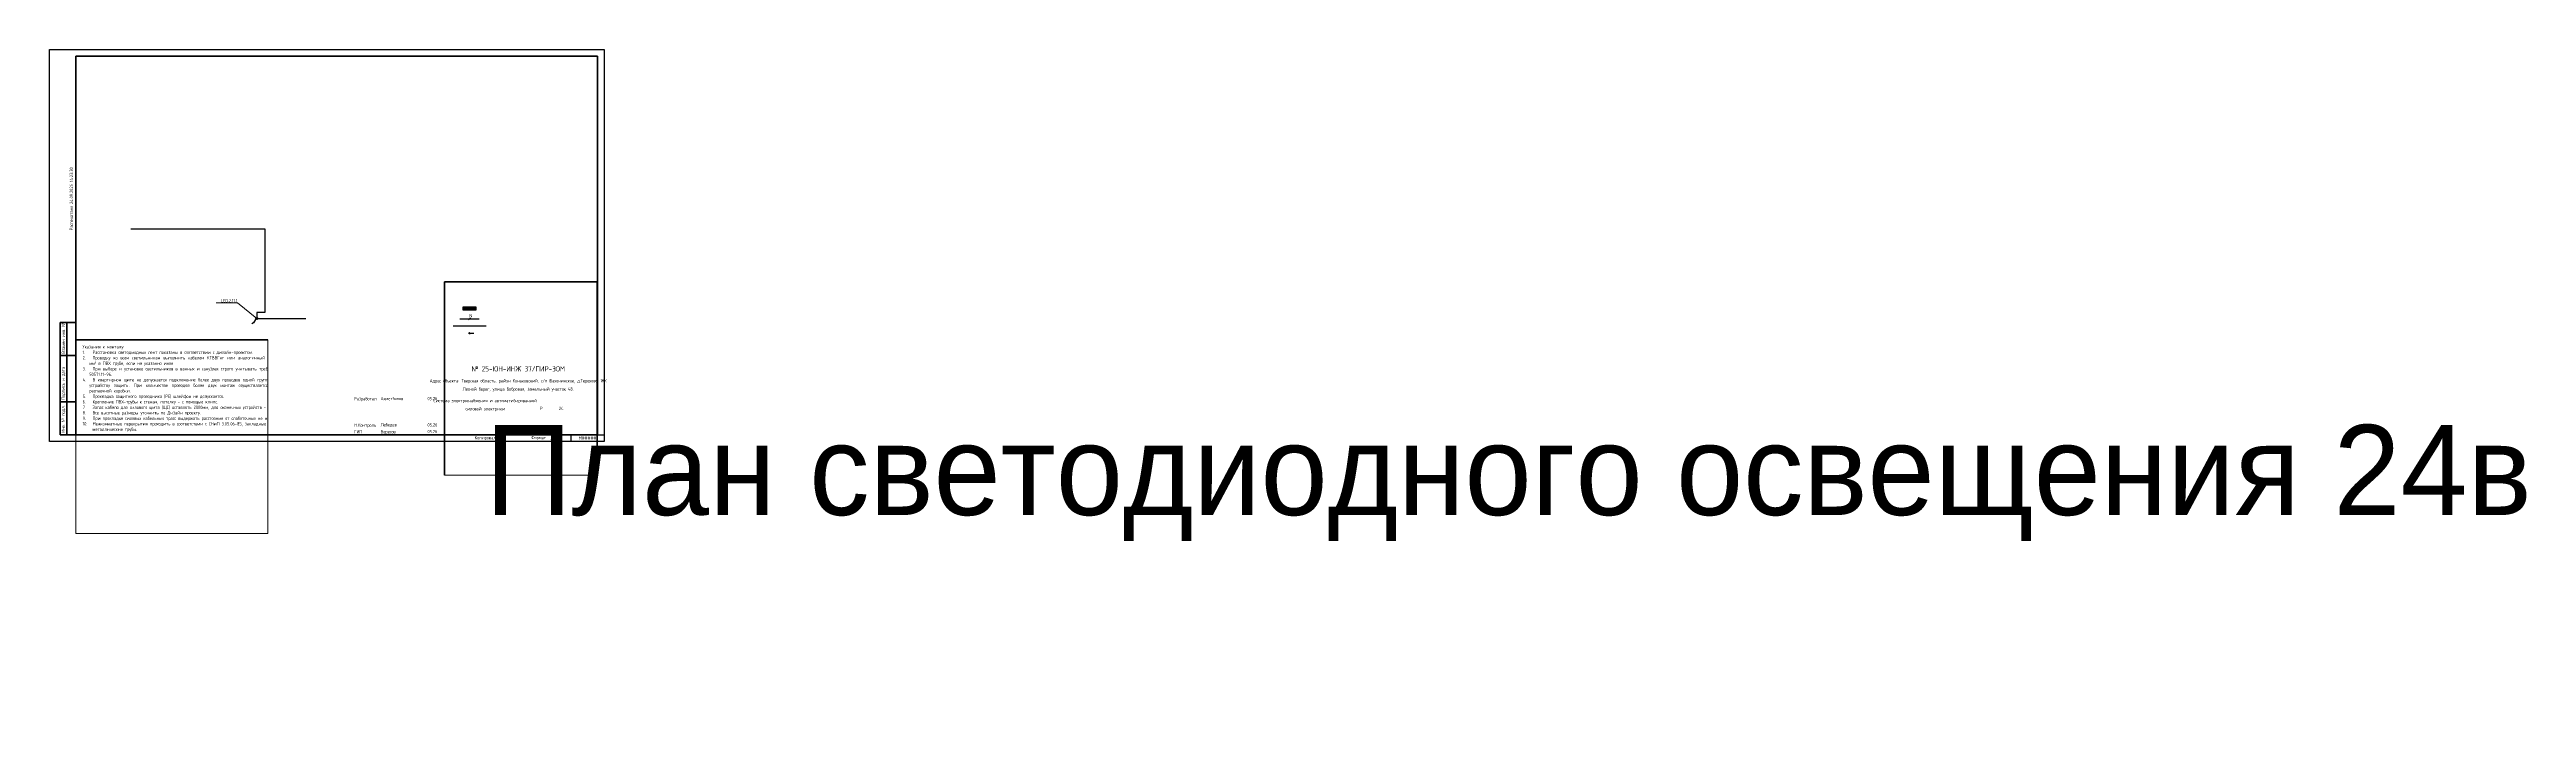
# Paper-space layout 'LED24 (2)' of a CAD drawing. Header units: millimetres. Extents: x 0 to 1876, y -218 to 297.
# The model-space entities are those that its viewports show. They can reach past a viewport. Long polylines and large blocks are cut down to what shows.
import ezdxf
from ezdxf import colors
from ezdxf.entities.mleader import LeaderData, LeaderLine
from ezdxf.enums import TextEntityAlignment as Align
from ezdxf.math import Vec2, Vec3

# ---------------------------------------------------------------- set-up
doc = ezdxf.new("R2018")
doc.units = ezdxf.units.MM
doc.layers.add('0_UNC Defpoints ЭОМ', color=6, linetype='Continuous', plot=False)
for name, color, linetype in [('0_UNC_0 Щит', 1, 'Continuous'), ('0_UNC_10 Доп. Оборудование', 1, 'Continuous'), ('0_UNC_4 LED. Лента', 6, 'зигзаг'), ('0_UNC_4 LED. Оборудование', 1, 'Continuous'), ('0_UNC_4 LED. Трассы', 5, 'Continuous'), ('0_Рамка', 7, 'Continuous')]:
    doc.layers.add(name, color=color, linetype=linetype)
doc.styles.get("Standard").update_dxf_attribs({"font": 'arial.ttf'})
doc.styles.add('Unecom', font='GOST2304A.ttf', dxfattribs={"height": 2.5})
doc.styles.add('СГЕНЕРИР_СТИЛЬ_1', font='')
doc.styles.add('СПДС', font='isocpeur.ttf', dxfattribs={"width": 0.8, "height": 2.5})
doc.styles.get('СГЕНЕРИР_СТИЛЬ_1').set_extended_font_data('Arial Кириллический')
doc.linetypes.add('зигзаг', pattern='A,0.00254,-5.08,[131,ltypeshp.shx,S=5.08,R=0,X=-5.08,Y=0],-10.16,[131,ltypeshp.shx,S=5.08,R=180,X=5.08,Y=0],-5.08', length=20.32254)
pattern_1 = [(0, (-2.5674, 3.856), (0, 6.985), [5.08, -1.905]), (90, (-2.5674, 3.856), (-6.985, 4e-16), [5.08, -1.905])]

# ---------------------------------------------------------------- blocks, each defined once
blk = doc.blocks.new('*U292')
at = {"lineweight": 60, "ltscale": 10}
for p, q in [((20, 292), (415, 292)), ((20, 5), (20, 292)), ((415, 292), (415, 5)), ((8, 90), (20, 90)), ((8, 5), (8, 90)), ((13, 90), (13, 5)), ((20, 90), (20, 5)), ((20, 90), (20, 5)), ((8, 65), (20, 65)), ((8, 30), (20, 30)), ((20, 5), (8, 5)), ((415, 5), (20, 5))]:
    blk.add_line(p, q, dxfattribs=at)
at = {"layer": '0_UNC Defpoints ЭОМ', "ltscale": 10}
blk.add_lwpolyline([(420, 0), (0, 0), (0, 297), (420, 297)], close=True, dxfattribs=at)
at = {"layer": '0_UNC Defpoints ЭОМ', "lineweight": 30}
blk.add_lwpolyline([(395, 5), (420, 5), (420, 0), (395, 0)], close=True, dxfattribs=at)
at = {"char_height": 2.5, "attachment_point": 4, "rotation": 90, "style": 'Unecom'}
for s, insert, width in [('{\\fGOST type A|b0|i1|c204|p34; }Взамен инв. №', (10.5, 65), 25), (' Подпись и дата', (10.5, 30), 35), (' Инв. № подл.', (10.5, 5), 24.419)]:
    blk.add_mtext(s, dxfattribs=dict(at, insert=insert, width=width))
at = {"style": 'Unecom'}
for s, insert, char_height, width, attachment_point, line_spacing_factor in [('№ 25-ЮН-ИНЖ 37/ПИР-ЭОМ', (355, 55), 4, 120, 5, 2), ('Адрес объекта: Тверская область, район Конаковский, с/п Вахонинское, д.Терехово, ЖК Лесной берег, улица Бобровая, земельный участок 48.', (355, 42.5), 2.5, 115, 5, 1.5), ('Разработал', (230.7, 32), 2.5, 20, 4, 2), ('Ахметзянов', (250.8, 32.5), 2.5, 19.921, 4, 2), ('05.26', (290, 32.5), 2.5, 10, 5, 2), ('Система электроснабжения и автоматизированной силовой электрики', (330, 27.5), 2.5, 70, 5, 1.5), ('Р', (372.5, 25), 2.5, 15, 5, 2), ('Н.Контроль', (230.7, 12), 2.5, 20, 4, 2), ('ГИП', (230.7, 7.3), 2.5, 20, 4, 2), ('Лебедев', (250.8, 12.5), 2.5, 19.921, 4, 2), ('Вересов', (250.8, 7), 2.5, 19.921, 4, 2), ('05.26', (290, 12.5), 2.5, 10, 5, 2), ('05.26', (290, 7.5), 2.5, 10, 5, 2)]:
    blk.add_mtext(s, dxfattribs=dict(at, insert=insert, char_height=char_height, width=width, attachment_point=attachment_point, line_spacing_factor=line_spacing_factor))
at = {"char_height": 2.5, "attachment_point": 4, "style": 'Unecom'}
for s, insert, width in [('Формат  ', (364.9, 2.6), 50), ('\\pi1; ', (250, -133.2), 20), ('\\pi1; ', (250, -133.2), 20), ('\\pxi0.4; ', (250, -133.2), 20), ('\\pi1; ', (512.5, -218.3), 20), ('\\pi1; ', (512.5, -218.3), 20), ('\\pxi0.4; ', (512.5, -218.3), 20)]:
    blk.add_mtext(s, dxfattribs=dict(at, insert=insert, width=width))
at = {"style": 'Unecom'}
blk.add_attdef('ЛИСТ_№', text='', height=2.5, dxfattribs=at).set_placement((387.5, 25), align=Align.MIDDLE_CENTER)
blk.add_attdef('КОЛ-ВО_ЛИСТОВ', text='', height=2.5, dxfattribs=at).set_placement((404.7, 23.7), align=Align.CENTER)
at = {"lineweight": 30, "flags": 104}
blk.add_attdef('ОПИСАНИЕ_ЛИСТА', text='', height=2.5, dxfattribs=at).set_placement((329.9, 12.5), align=Align.MIDDLE_CENTER)
at = {"style": 'Unecom', "flags": 8}
blk.add_attdef('ФОРМАТ_БУМАГИ', (379.4, 1.3), '', height=2.5, dxfattribs=at)
at = {"layer": '0_Рамка', "style": 'СПДС', "width": 0.8}
blk.add_text('Распечатано 24.09.2026 14:23:30', height=2.5, rotation=90, dxfattribs=at).set_placement((16.5, 160), align=Align.MIDDLE_LEFT)
at = {"layer": 'Defpoints', "insert": (330, 2.5), "char_height": 2.5, "width": 70, "attachment_point": 5, "style": 'Unecom'}
blk.add_mtext('Копировал', dxfattribs=at)
blk = doc.blocks.new('ЩС-65')
h = blk.add_hatch(color=1)
h.dxf.hatch_style = 1
h.paths.add_polyline_path([(1014, 0), (1014, 101), (0, 101), (0, 0)])
at = {"color": 1}
for points in [[(0, 101), (0, -101), (1014, -101), (1014, 101), (0, 101)], [(0, 0), (1014, 0)]]:
    blk.add_lwpolyline(points, dxfattribs=at)
blk = doc.blocks.new('*U105')
h = blk.add_hatch()
h.set_pattern_fill('ANGLE', color=0)
h.set_pattern_definition(pattern_1)
h.paths.add_polyline_path([(1.2, -1.3, 1), (-1.3, -1.3, 1)])
at = {"linetype": 'ByBlock'}
h = blk.add_hatch(color=0, dxfattribs=at)
h.dxf.hatch_style = 1
h.paths.add_polyline_path([(0, 0, 1), (0, -2.5, 1)])
at = {"color": 0, "linetype": 'ByBlock'}
blk.add_circle((0, -1.3), 1.25, dxfattribs=at)
at = {"color": 0, "linetype": 'ByBlock', "start_tangent": (7.660218, -6.306333), "end_tangent": (10.001371, -7.711266)}
blk.add_spline([(0, -1.3), (8, -1.2)], degree=3, dxfattribs=at)
blk = doc.blocks.new('_None')
blk = doc.blocks.new('*U306')
h = blk.add_hatch()
h.set_pattern_fill('ANGLE', color=0)
h.set_pattern_definition(pattern_1)
h.paths.add_polyline_path([(1.2, -1.3, 1), (-1.3, -1.3, 1)])
at = {"linetype": 'ByBlock'}
h = blk.add_hatch(color=0, dxfattribs=at)
h.dxf.hatch_style = 1
h.paths.add_polyline_path([(-1.2, -0.9, 1), (1.2, -1.6, 1)])
at = {"color": 0, "linetype": 'ByBlock'}
blk.add_circle((0, -1.3), 1.25, dxfattribs=at)
at = {"color": 0, "linetype": 'ByBlock', "start_tangent": (8.396371, 5.286749), "end_tangent": (10.46661, 7.066903)}
blk.add_spline([(0, -1.3), (2.5, 6.3)], degree=3, dxfattribs=at)

msp = doc.modelspace()

# ---------------------------------------------------------------- linework, layer by layer
at = {"ltscale": 10}
for points in [[(-212203, 11679), (-215071, 11679), (-215071, 26334), (-212203, 26334)], [(-212203, 26334), (-200647, 26334), (-200647, 11679), (-212203, 11679)], [(-200647, 26334), (-186103, 26334), (-186103, 11679), (-200647, 11679)], [(-186103, 26334), (-171559, 26334), (-171559, 11679), (-186103, 11679)], [(-212203, -2975), (-215071, -2975), (-215071, 11679), (-212203, 11679)], [(-212203, 11679), (-200647, 11679), (-200647, -2975), (-212203, -2975)], [(-200647, 11679), (-186103, 11679), (-186103, -2975), (-200647, -2975)], [(-212203, -17629), (-215071, -17629), (-215071, -2975), (-212203, -2975)], [(-212203, -2975), (-200647, -2975), (-200647, -17629), (-212203, -17629)], [(-200647, -2975), (-186103, -2975), (-186103, -17629), (-200647, -17629)]]:
    msp.add_lwpolyline(points, close=True, dxfattribs=at)
at = {"layer": '0_UNC_4 LED. Лента', "ltscale": 0.1}
msp.add_lwpolyline([(122065, 6592), (119265, 6592)], dxfattribs=at)
at = {"layer": '0_UNC_4 LED. Оборудование', "color": 6, "linetype": 'зигзаг', "ltscale": 0.1}
msp.add_line((-211554, 8356), (-209049, 8356), dxfattribs=at)
at = {"layer": '0_UNC_4 LED. Трассы', "color": 1}
msp.add_lwpolyline([(112121, 11702), (119736, 11702), (119736, 6944), (119284, 6944), (119284, 6606)], dxfattribs=at)
at = {"layer": '0_UNC_4 LED. Трассы'}
for points in [[(-211037, 8878), (-209574, 8878)], [(-210376, 8808), (-210235, 8949)]]:
    msp.add_lwpolyline(points, dxfattribs=at)

# ---------------------------------------------------------------- block references
at = {"layer": '0_UNC_0 Щит', "color": 1}
msp.add_blockref('ЩС-65', (-210813, 9663), dxfattribs=at)
at = {"layer": '0_UNC_4 LED. Оборудование', "color": 6, "linetype": 'ByBlock', "xscale": 40, "yscale": 40, "zscale": 40}
msp.add_blockref('*U105', (-210306, 7838), dxfattribs=at)
at = {"layer": '0_UNC_4 LED. Оборудование', "color": 6, "linetype": 'ByBlock', "xscale": 49.99999999999999, "yscale": 49.99999999999999, "zscale": 49.99999999999999, "rotation": 155.148397765053}
msp.add_blockref('*U306', (119257, 6549), dxfattribs=at)

# ---------------------------------------------------------------- texts
at = {"insert": (-200140, 11288), "char_height": 250, "width": 13510.6, "attachment_point": 1, "style": 'Unecom'}
msp.add_mtext('\\pxi-3,l3,sm1,t3;Указания к монтажу:{\\C0;\\P\\pi-2,l2,qj;1.^IРасстановка светодиодных лент показаны в соответствии с дизайн-проектом.\\P\\C7;2.^IПроводку ко всем светильникам выполнить кабелем КГВВГнг или аналогичный сечением 2x1,5 мм² в ПВХ трубе, если не указанно иное.\\P3.^IПри выборе и установке светильников в ванных и санузлах строго учитывать требования ГОСТ Р 50571.11-96.\\P4.^IВ квартирном щите не допускается подключение более двух проводов одной групповой линии к устройству защиты. При количестве проводов более двух монтаж осуществляется при помощи распаечной коробки.\\P\\C0;5.^IПрокладка защитного проводника (PE) шлейфом не допускается.\\P6.^IКрепление ПВХ-трубы к стенам, потолку - с помощью клипс.\\P7.^IЗапас кабеля для силового щита (ЩС) оставлять 2000мм, для оконечных устройств - 1000мм.\\P8.^IВсе высотные размеры уточнить по Дизайн проекту.\\P}9.^IПри прокладке силовых кабельных трасс выдержать расстояние от слаботочных не менее 150мм;\\P10.^IМежкомнатные перекрытия проходить в соответствии с СНиП 3.05.06-85, закладные использовать металлические трубы. ', dxfattribs=at)
at = {"layer": '0_UNC_4 LED. Трассы', "insert": (-209651, 9121), "char_height": 250, "width": 1354, "attachment_point": 5, "style": 'СГЕНЕРИР_СТИЛЬ_1'}
msp.add_mtext('\\pxql;{\\fISOCPEUR|b0|i0|c204|p34;N}', dxfattribs=at)

# ---------------------------------------------------------------- leaders
at = {"layer": '0_UNC_10 Доп. Оборудование', "ltscale": 2}
ml = msp.add_multileader_mtext('Standard', dxfattribs=at)
ml.set_content('{\\C0;В.1.02.1(В1)\\P1хВВГнг(А)-LS 3х1.5}', color=7, style='Unecom')
ml.set_leader_properties(color=7, linetype='ByLayer', lineweight=13)
ml.set_arrow_properties(name='NONE')
ml.build(insert=Vec2(0, 0))
ml.multileader.update_dxf_attribs({"has_dogleg": 0, "text_left_attachment_type": 6, "text_right_attachment_type": 6, "text_bottom_attachment_type": 10, "arrow_head_size": 100, "scale": 100})
ctx = ml.context
ctx.base_point, ctx.scale, ctx.char_height, ctx.arrow_head_size, ctx.plane_origin = Vec3(1122, 10746), 100, 180, 100, Vec3(-1343, 14165)
ctx.left_attachment, ctx.right_attachment, ctx.top_attachment, ctx.text_align_type = 6, 6, 10, 2
notes = []
notes.append((ctx, [(1, (1, 1, 0), (2861, 10746), (-1, 0), 8, [(0, [(3249, 11777)], 0, [])])]))
ctx.mtext.insert, ctx.mtext.width, ctx.mtext.alignment, ctx.mtext.flow_direction = Vec3(2851, 10962), 2076.73, 3, 5
ml = msp.add_multileader_mtext('Standard', dxfattribs=at)
ml.set_content('{\\C0;В.1.07.1(В2)\\P1хВВГнг(А)-LS 3х1.5}', color=7, style='Unecom')
ml.set_leader_properties(color=7, linetype='ByLayer', lineweight=13)
ml.set_arrow_properties(name='NONE')
ml.build(insert=Vec2(0, 0))
ml.multileader.update_dxf_attribs({"has_dogleg": 0, "text_left_attachment_type": 6, "text_right_attachment_type": 6, "text_bottom_attachment_type": 10, "arrow_head_size": 100, "scale": 100})
ctx = ml.context
ctx.base_point, ctx.scale, ctx.char_height, ctx.arrow_head_size, ctx.plane_origin = Vec3(8187, 6120), 100, 180, 100, Vec3(5722, 9539)
ctx.left_attachment, ctx.right_attachment, ctx.top_attachment, ctx.text_align_type = 6, 6, 10, 2
notes.append((ctx, [(1, (1, 1, 0), (9926, 6120), (-1, 0), 8, [(0, [(10314, 7151)], 0, [])])]))
ctx.mtext.insert, ctx.mtext.width, ctx.mtext.alignment, ctx.mtext.flow_direction = Vec3(9916, 6336), 2076.73, 3, 5
at = {"layer": '0_UNC_4 LED. Оборудование', "color": 6, "linetype": 'ByBlock'}
ml = msp.add_multileader_mtext('Standard', dxfattribs=at)
ml.set_content('LED.2.11.1', color=7, style='Unecom')
ml.set_leader_properties(color=7, linetype='ByLayer', lineweight=13)
ml.set_arrow_properties(name='NONE')
ml.build(insert=Vec2(0, 0))
ml.multileader.update_dxf_attribs({"has_dogleg": 0, "text_left_attachment_type": 6, "text_right_attachment_type": 6, "text_bottom_attachment_type": 10, "arrow_head_size": 100})
ctx = ml.context
ctx.base_point, ctx.char_height, ctx.arrow_head_size, ctx.landing_gap_size, ctx.plane_origin = Vec3(117426, 7500), 180, 100, 0.5, Vec3(116402, 7919)
ctx.left_attachment, ctx.right_attachment, ctx.top_attachment, ctx.text_align_type = 6, 6, 10, 2
notes.append((ctx, [(1, (1, 1, 0), (118195, 7500), (-1, 0), 8, [(0, [(119284, 6606)], 0, [])])]))
ctx.mtext.insert, ctx.mtext.width, ctx.mtext.alignment, ctx.mtext.flow_direction = Vec3(118186, 7716), 2486.92, 3, 5
for ctx, leaders in notes:
    for number, flags, end, landing, length, lines in leaders:
        leader = LeaderData()
        leader.index, (leader.has_last_leader_line, leader.has_dogleg_vector, leader.attachment_direction) = number, flags
        leader.last_leader_point, leader.dogleg_vector, leader.dogleg_length = Vec3(end), Vec3(landing), length
        for number, points, colour, breaks in lines:
            line = LeaderLine()
            line.index, line.vertices, line.color, line.breaks = number, Vec3.list(points), colors.encode_raw_color(colour), breaks
            leader.lines.append(line)
        ctx.leaders.append(leader)

psp = doc.layouts.new('LED24 (2)')

# ---------------------------------------------------------------- block references
at = {"ltscale": 100}
ref = psp.add_blockref('*U292', (0, 0), dxfattribs=at)
ref.add_attrib('ФОРМАТ_БУМАГИ', 'А3', (379.4, 1.3), dxfattribs={"height": 2.5, "style": 'Unecom'})
ref.add_attrib('ЛИСТ_№', '24', dxfattribs={"height": 2.5, "style": 'Unecom'}).set_placement((387.5, 25), align=Align.MIDDLE_CENTER)
lines = psp.add_mtext('План светодиодного освещения 24в', dxfattribs={"insert": (329.9, 12.5), "char_height": 68.284, "attachment_point": 1})
ref.add_attrib('ОПИСАНИЕ_ЛИСТА', '', (329.9, 12.5), dxfattribs={"flags": 104}).embed_mtext(lines)

# ---------------------------------------------------------------- texts
at = {"insert": (407.5, 2.5), "char_height": 2.5, "width": 25, "attachment_point": 5, "line_spacing_factor": 2, "style": 'Unecom'}
psp.add_mtext('М#####', dxfattribs=at)

# ---------------------------------------------------------------- viewports
at = {"layer": '0_UNC Defpoints ЭОМ'}
for center, size, view_center_point, view_height, status, view_target_point, frozen in [((217.5, 148.5), (395, 287), (106444.6, -3801.3), 21525, 4, (17379, 14563.8), ['0_UNC_10 Доп. Оборудование', '0_Рамка', 'Defpoints']), ((92.7, 3.6), (145.4, 146.54), (12948.5, -31634.6), 14654.18, 3, (-206323.7, 35986.8), ['0_UNC_4 LED. Лента', '0_UNC_4 LED. Оборудование', '0_UNC_4 LED. Трассы'])]:
    vp = psp.add_viewport(center=center, size=size, view_center_point=view_center_point, view_height=view_height, status=status, dxfattribs=dict(at, view_target_point=view_target_point))
    vp.frozen_layers = frozen
at = {"layer": '0_UNC Defpoints ЭОМ', "view_target_point": (-206323.7, 35986.8)}
vp = psp.add_viewport(center=(356.9, 47.6), size=(115.6, 146.54), view_center_point=(-101.5, -31634.6), view_height=14654.18, dxfattribs=at)
vp.frozen_layers = ['0_UNC_4 LED. Лента']

doc.saveas('drawing.dxf')
